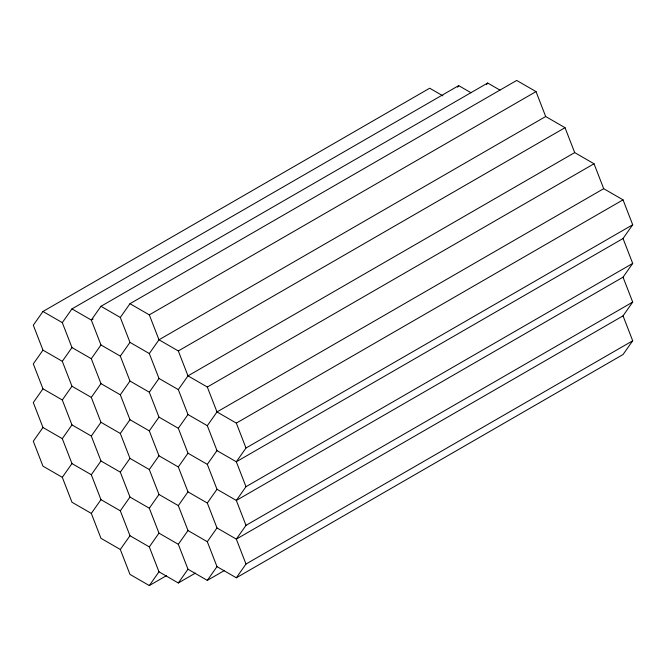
<?xml version="1.0" encoding="UTF-8"?>
<svg xmlns="http://www.w3.org/2000/svg" width="666" height="666" viewBox="0 0 666 666"><rect width="100%" height="100%" fill="white"/><g stroke="black" fill="none" stroke-linecap="round" stroke-linejoin="round"><path stroke-width="1" d="M442.857 95.821L429.678 88.212L42.965 311.472L33.3 325.224L42.965 350.141L62.304 361.305L71.97 386.222L91.309 397.386L100.974 422.302L120.313 433.466L129.978 458.383L149.309 469.547L158.983 494.463L178.313 505.627L187.987 530.544L207.317 541.708L216.991 566.624L236.322 577.788L623.035 354.528L632.7 340.776L623.035 315.859L632.7 302.098L623.035 277.181L632.7 263.428L623.035 238.511L632.7 224.758L623.035 199.842L603.696 188.678L594.03 163.761L574.691 152.597L565.026 127.681L545.687 116.517L536.022 91.6L516.691 80.436L129.978 303.704L120.313 317.457L129.978 342.374L149.309 353.538L158.983 378.455L178.313 389.618L187.987 414.535L207.317 425.699L216.991 450.616L236.322 461.779L245.987 486.696L236.322 500.449L245.987 525.366L236.322 539.119L245.987 564.035L236.322 577.788M42.965 350.141L33.3 363.902L42.965 388.819L62.304 399.983L71.97 424.9L91.309 436.063L100.974 460.98L120.313 472.144L129.978 497.061L149.309 508.225L158.983 533.141L178.313 544.305L187.987 569.222L207.317 580.386L224.409 570.521M623.035 315.859L236.322 539.119L216.991 527.955L207.317 503.038L187.987 491.874L178.313 466.958L158.983 455.794L149.309 430.877L129.978 419.713L120.313 394.796L100.974 383.633L91.309 358.716L71.97 347.552L62.304 322.635L71.97 308.882L458.683 85.614L470.987 92.724M42.965 388.819L33.3 402.572L42.965 427.489L62.304 438.653L71.97 463.569L91.309 474.733L100.974 499.65L120.313 510.814L129.978 535.73L149.309 546.894L158.983 571.811L178.313 582.975L195.404 573.11M62.304 361.305L71.97 347.552M499.991 90.135L487.687 83.025L100.974 306.293L91.309 320.046L100.974 344.963L120.313 356.127L129.978 381.044L149.309 392.207L158.983 417.124L178.313 428.288L187.987 453.205L207.317 464.368L216.991 489.285L236.322 500.449L623.035 277.181M42.965 427.489L33.3 441.242L42.965 466.158L62.304 477.322L71.97 502.239L91.309 513.403L100.974 538.319L120.313 549.483L129.978 574.4L149.309 585.564L166.4 575.699M62.304 399.983L71.97 386.222M91.309 358.716L100.974 344.963M62.304 438.653L71.97 424.9M91.309 397.386L100.974 383.633M120.313 356.127L129.978 342.374M62.304 477.322L71.97 463.569M91.309 436.063L100.974 422.302M120.313 394.796L129.978 381.044M149.309 353.538L158.983 339.785L545.687 116.517M91.309 474.733L100.974 460.98M120.313 433.466L129.978 419.713M149.309 392.207L158.983 378.455M91.309 513.403L100.974 499.65M120.313 472.144L129.978 458.383M149.309 430.877L158.983 417.124M178.313 389.618L187.987 375.865L574.691 152.597M120.313 510.814L129.978 497.061M149.309 469.547L158.983 455.794M178.313 428.288L187.987 414.535M120.313 549.483L129.978 535.73M149.309 508.225L158.983 494.463M178.313 466.958L187.987 453.205M207.317 425.699L216.991 411.946L603.696 188.678M457.542 87.238L458.683 85.614M149.309 546.894L158.983 533.141M178.313 505.627L187.987 491.874M207.317 464.368L216.991 450.616M486.546 84.649L487.687 83.025M149.309 585.564L158.983 571.811M178.313 544.305L187.987 530.544M207.317 503.038L216.991 489.285M632.7 224.758L245.987 448.027L236.322 461.779L623.035 238.511M178.313 582.975L187.987 569.222M207.317 541.708L216.991 527.955M207.317 580.386L216.991 566.624M93.107 319.006L91.309 320.046L71.97 308.882M129.978 303.704L149.309 314.868L536.022 91.6M149.309 314.868L158.983 339.785L178.313 350.949L565.026 127.681M178.313 350.949L187.987 375.865L207.317 387.029L594.03 163.761M207.317 387.029L216.991 411.946L236.322 423.11L623.035 199.842M245.987 486.696L632.7 263.428M245.987 525.366L632.7 302.098M245.987 564.035L632.7 340.776M100.974 306.293L120.313 317.457M42.965 311.472L62.304 322.635M236.322 423.11L245.987 448.027"/></g></svg>
